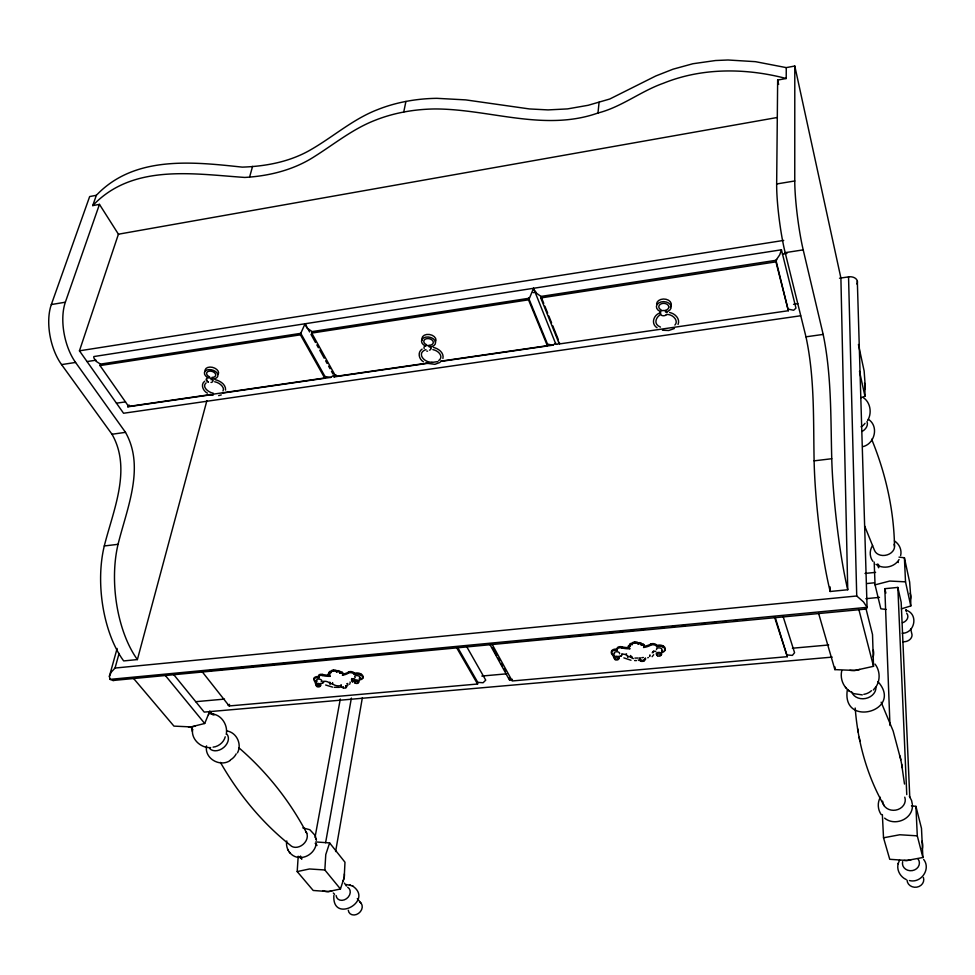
<?xml version="1.0" encoding="UTF-8"?>
<svg xmlns="http://www.w3.org/2000/svg" width="975" height="975" viewBox="0 0 975 975"><rect width="100%" height="100%" fill="white"/><g stroke="black" fill="none" stroke-linecap="round" stroke-linejoin="round"><path stroke-width="1.46" d="M786.264 67.616L786.216 78.5L777.66 80.06L776.661 183.97A48.128 5.838 82.6 0 0 785.168 252.659L805.972 336.826C814.747 377.508 813.284 419.469 814.113 460.846A96.915 11.468 83.7 0 0 830.2 591.484L847.738 589.753A97.183 10.591 83.7 0 1 831.748 458.725C830.639 417.251 831.626 375.241 823.168 334.413L803.205 249.868A48.263 5.399 82.7 0 1 794.759 180.972L794.796 66.032L786.264 67.616L755.442 61.669L728.033 59.999L715.54 60.523L692.884 63.741L673.079 69.176L655.785 75.977L609.753 99.023L588.157 105.288L567.487 108.907L548.06 109.907L529.449 108.944L465.733 99.889L436.873 98.329A145.385 108.335 11.4 0 0 405.917 101.437A145.385 108.322 11.4 0 0 377.508 109.663C353.121 119.048 333.401 136.683 311.001 149.602C290.221 161.765 266.041 166.347 242.239 167.127C192.623 161.813 134.379 155.208 96.354 195.305L92.735 205.615L99.462 204.372L118.572 234.439M559.297 343.956L559.467 342.444L557.456 344.297L555.908 344.297L533.544 288.283L535.592 292.537L540.954 296.424L540.759 297.948L559.297 343.956L788.361 310.72L775.966 260.313L779.744 254.816L781.438 249.795L93.832 356.558L93.819 357.801L95.977 361.237L100.474 364.114L300.775 333.34L305.077 323.761L307.442 328.027M491.851 643.793L512.216 680.964L787.337 656.675L774.954 616.627M882.363 814.588L883.521 837.793L889.736 859.292L906.835 860.486L922.886 857.5L921.485 828.348L915.927 806.362L911.467 805.838M788.361 310.72L775.954 261.861L776.661 259.496M915.927 806.362L917.292 835.843L922.886 857.5M298.204 856.221L297.192 871.577L313.194 890.467L328.319 891.577L340.446 888.993L324.846 869.98L325.772 854.551L329.623 842.924L315.681 841.925M901.4 608.851L910.784 605.95L910.711 596.286L909.638 582.051L904.398 557.761L899.023 557.127M904.398 557.761L905.519 581.843L910.784 605.95M305.077 323.761L306.82 327.88L312.085 331.597L528.706 298.313L529.498 298.131L533.544 288.283M211.234 379.86L211.136 379.117M818.586 613.287L834.88 669.618L854.819 670.447L873.527 666.315L872.515 634.542L866.19 609.485M192.392 731.518L191.478 727.728L192.697 729.751L191.648 728.264M509.145 678.052L509.901 680.367L512.411 679.307M874.185 562.051L875.05 584.854L880.827 608.79L886.153 609.472M663.268 645.986A6.179 3.449 3.5 0 1 665.06 649.033L664.987 650.203A6.179 3.449 3.5 0 0 663.207 647.132L663.268 645.986A4.863 2.706 3.5 0 0 656.748 645.572A3.571 1.987 3.6 0 0 654.359 643.78A3.571 1.987 3.6 0 0 650.618 644.134A17.294 9.726 3.9 0 1 644.268 646.279M661.879 652.433A5.46 3.035 3.5 0 0 664.743 650.788L665.047 649.07M860.791 397.8L864.947 396.216L864.971 382.639L864.142 371.012L858.427 344.48M656.76 645.572L656.699 646.705A4.863 2.706 3.5 0 1 663.207 647.132M286.784 840.95C285.309 848.018 289.916 855.648 297.058 857.208M630.362 645.243A1.572 0.877 4.1 0 0 628.582 645.743L628.497 646.864A1.572 0.877 4.1 0 1 630.289 646.376L630.362 645.243A1.901 1.06 4.1 0 1 629.923 643.866A1.901 1.06 4.1 0 1 632.214 643.5A2.498 1.402 4 0 1 634.786 642.098A2.474 1.389 4 0 1 638.308 642.939A1.901 1.06 3.9 0 1 640.721 642.866A1.901 1.06 3.9 0 1 641.453 644.207A1.56 0.865 3.9 0 1 643.524 644.353L643.451 645.487A2.547 1.426 3.9 0 1 643.537 647.51A17.306 9.726 3.9 0 0 650.569 645.279L650.63 644.146M640.868 661.135L640.612 659.258L640.868 661.135A1.365 0.756 3.9 0 0 642.635 661.306A1.341 0.743 3.9 0 0 644.097 660.843L643.768 660.099A1.377 0.756 3.8 0 0 645.438 659.258L645.511 658.125M642.635 661.306L642.696 660.185M644.097 660.843L644.17 659.722M643.451 645.487A1.56 0.865 3.9 0 0 641.392 645.34A1.901 1.06 3.9 0 0 640.648 644A1.901 1.06 3.9 0 0 638.235 644.061L638.32 642.939M641.392 645.352L641.465 644.219M630.289 646.376A1.913 1.06 4.1 0 1 629.838 644.999A1.913 1.06 4.1 0 1 632.141 644.633A2.498 1.389 4 0 1 634.713 643.232L634.786 642.098M834.88 669.618L835.039 667.01M316.253 843.509C315.254 852.004 306.516 858.792 298.009 857.318M633.397 658.612A5.752 3.193 4 0 1 630.398 656.65L630.472 655.517A5.752 3.193 4 0 0 631.166 656.297M632.141 644.633L632.214 643.5M630.398 656.65L627.705 656.894L627.778 655.761M614.201 655.882A5.472 3.035 4.4 0 1 613.324 655.468L612.605 654.981A6.082 3.376 4.4 0 1 611.666 651.848A4.887 2.718 4.4 0 1 617.297 650.325A3.571 1.987 4.3 0 1 618.016 648.253A3.571 1.987 4.3 0 1 621.745 647.936L621.818 646.803A17.55 9.86 4.2 0 0 629.509 647.644M617.297 650.325L617.382 649.204A3.571 1.987 4.3 0 1 618.101 647.132A3.571 1.987 4.3 0 1 621.818 646.803M612.605 654.981L612.641 653.823M613.324 655.468L613.409 654.347M611.666 651.848L611.752 650.727A4.887 2.718 4.4 0 1 617.382 649.204M225.578 390.085C225.993 384.369 219.972 380.774 215.109 379.641M442.93 358.459C444.222 352.718 438.311 348.441 433.351 347.417M226.237 734.346C228.272 724.9 220.874 713.627 210.746 713.944M640.307 659.624C639.795 662.074 639.71 656.004 640.295 658.673M206.554 745.887C204.153 758.331 219.765 767.41 229.99 760.646M192.514 729.751C191.258 739.55 201.142 748.239 210.649 747.618M323.176 681.135L322.883 682.671M92.735 205.615C132.612 163.434 193.208 173.952 244.749 177.438C269.356 176.024 293.999 169.906 314.827 156.317C334.632 143.812 353.108 128.749 375.18 120.254A146.14 108.176 11.3 0 1 403.735 112.04A146.153 108.188 11.3 0 1 434.862 108.956C489.267 108.944 544.282 132.027 597.98 113.002L599.089 102.253M912.417 805.326C912.978 819.122 894.831 826.678 884.63 818.135M613.763 656.333C613.031 658.686 613.36 652.336 613.775 655.7M898.377 863.07C896.171 869.481 900.059 876.793 906.104 879.499M440.798 361.152L547.353 345.686L547.523 344.175L528.706 298.313L529.254 297.546M900.644 555.555C902.033 549.973 899.267 543.916 894.428 540.942M201.886 671.348L229.174 705.949L477.567 684.023L477.787 682.378L457.299 646.827M547.353 345.686L528.511 299.825L528.706 298.313M878.536 564.537L878.621 567.767L877.732 563.964M841.754 670.715C840.304 676.76 841.986 683.536 846.203 688.106M127.676 406.136L127.749 406.831L213.44 394.412M335.607 851.553L362.371 697.686M359.495 679.843L359.763 677.735L359.495 679.843A5.18 2.742 9.5 0 0 362.737 678.295L362.81 677.747A5.874 3.108 9.5 0 0 360.457 674.895L360.64 673.81A4.619 2.438 9.5 0 0 354.534 673.396A3.388 1.792 9.7 0 0 351.902 671.726A3.388 1.792 9.7 0 0 348.538 672.043A16.453 8.738 10 0 1 342.591 674.115M362.712 678.295L363.017 676.638A5.874 3.108 9.5 0 0 360.64 673.81M847.348 689.812C841.193 728.398 904.118 710.86 877.951 681.622M352.438 681.83L352.633 680.745M360.445 674.895A4.619 2.438 9.5 0 0 354.339 674.493L354.547 673.408M325.601 842.717L351.39 698.051M346.015 687.582L345.735 685.803L346.015 687.582A1.28 0.67 9.7 0 1 344.772 688.009A1.304 0.683 9.7 0 1 343.102 687.838L342.627 687.156A1.316 0.683 9.7 0 1 340.653 686.924M341.847 673.323A1.475 0.78 9.8 0 0 339.922 673.189L340.117 672.104A1.475 0.78 9.8 0 1 342.054 672.238L341.847 673.323A2.425 1.28 9.8 0 1 342.396 675.212A16.453 8.738 10 0 0 348.355 673.14L348.562 672.055M363.005 676.662L362.907 677.211A5.18 2.742 9.5 0 1 361.469 678.49M314.998 837.488L340.299 699.014M343.102 687.838L343.298 686.766M328.368 674.566A1.499 0.792 10 0 1 329.916 674.115A1.816 0.963 10 0 1 329.172 672.835A1.816 0.963 10 0 1 331.22 672.506A2.377 1.255 10 0 1 333.267 671.214A2.352 1.243 10 0 1 336.704 671.994L336.911 670.91A2.352 1.243 10 0 0 333.462 670.118A2.377 1.255 10 0 0 331.415 671.422A1.816 0.963 10 0 0 329.379 671.751A1.816 0.963 10 0 0 330.111 673.03A1.499 0.792 10 0 0 328.575 673.481L328.368 674.566A2.413 1.268 10 0 0 330.318 676.321A16.709 8.848 10.2 0 1 322.384 675.541A3.4 1.779 10.2 0 0 319.02 675.833A3.4 1.779 10.2 0 0 318.837 677.759A4.656 2.438 10.2 0 0 313.999 679.161A5.801 3.035 10.2 0 0 315.534 682.037L316.363 682.512M331.22 672.506L331.415 671.422M324.383 681.781A5.216 2.73 10.2 0 0 324.468 681.245A4.473 2.34 10 0 1 329.964 683.865L330.172 682.793M333.267 671.214L333.474 670.13M329.964 683.865L332.402 683.646L332.597 682.573M322.384 675.541L322.591 674.456A16.709 8.848 10.2 0 0 329.879 675.248M318.837 677.759L319.044 676.674A3.4 1.779 10.2 0 1 319.227 674.749A3.4 1.779 10.2 0 1 322.591 674.456M313.999 679.161L314.206 678.076A4.656 2.438 10.2 0 1 319.044 676.674M315.583 682.061L315.79 680.977L316.57 681.44M403.735 112.04L405.917 101.437M213.939 394.058L324.687 377.995L325.004 376.521L300.775 333.34L301.214 332.621M621.648 655.505L621.758 653.896M229.174 705.949L229.527 704.364L228.345 705.352L227.723 704.523M427.294 363.102L335.741 376.387L311.744 333.084L312.085 331.597M324.687 377.995L300.434 334.827L300.775 333.34M678.052 324.456C680.44 318.801 674.871 313.414 669.593 312.524M333.877 895.355C331.829 924.532 375.241 900.534 352.012 885.617M96.354 195.305L89.663 196.548L51.334 304.541A42.51 21.45 77.9 0 0 61.571 364.601L112.003 434.253C131.978 469.17 113.173 510.413 104.288 545.963A86.068 42.644 83.6 0 0 123.667 660.928L137.39 659.575L206.895 400.64M857.33 281.166L867.068 607.34L866.483 609.009L112.99 680.489L110.029 679.368L109.383 676.321L117.122 648.46M249.661 176.841L252.562 166.396M109.383 676.321L111.211 672.177L115.05 668.046L119.084 653.421M137.39 659.575A86.287 42.108 83.6 0 1 118.06 544.318C126.799 508.633 145.287 467.378 125.507 432.352L75.575 362.444A42.608 21.194 78.1 0 1 65.349 302.213L99.462 204.372M353.048 680.038L352.67 680.684A4.485 2.364 9.5 0 1 352.328 680.428M210.941 394.497L128.627 406.441L129.066 405.003L127.883 406.758M128.627 406.441L100.011 365.576L100.474 364.114M555.726 343.066L553.02 345.15L440.542 361.469M639.978 657.954L639.88 659.551M800.658 315.766L123.569 413.254L79.45 350.817L118.414 234.207L776.856 117.561M237.486 752.858C242.202 744.157 236.535 732.201 226.578 730.897M341.287 686.778L340.628 686.168L341.299 685.12M898.085 863.765L899.608 860.108M340.446 888.993L344.224 877.402L344.979 862.229L329.623 842.924M880.376 797.257C877.22 802.62 877.695 809.567 881.229 814.637M222.983 390.926C225.103 387.611 219.668 382.541 214.683 381.773M867.628 420.493C872.101 413.315 870.578 402.468 863.362 397.654M876.306 686.351C880.535 679.538 879.889 670.386 875.038 664.072M133.051 677.832L173.952 726.119L191.039 726.911L204.701 723.487L209.857 711.019A17.343 12.468 -38.2 0 1 208.443 714.821M653.689 654.725L652.129 656.687M872.576 545.513C869.395 550.205 869.395 556.786 872.893 561.32M899.072 559.528C894.538 567.292 883.216 569.571 875.952 564.318M660.538 312.841L660.575 313.962M674.895 325.065C679.027 321.031 672.933 313.852 666.327 314.474M336.058 374.912L334.059 376.911L333.706 375.326L330.683 377.398L222.458 393.096M340.945 684.938L340.665 686.473M873.32 689.995L875.782 687.009M653.457 651.007L653.36 652.616M206.127 382.858C201.593 386.551 207.907 392.291 213.342 393.254M207.029 379.897L207.188 381.432M422.102 349.123C417.288 352.182 418.872 359.275 423.418 361.749M204.665 381.237C200.18 384.589 203.202 391.133 207.431 393.157M438.713 360.579C443.869 356.972 438.957 350.683 432.863 349.623M351.756 678.527L351.475 680.075M425.965 349.635C416.337 352.816 423.65 362.627 431.986 362.237M440.042 362.395L434.887 364.333L425.977 363.139M660.66 312.78C653.872 314.206 650.398 323.639 657.04 327.771M674.371 328.502L668.765 330.501L662.439 330.232M862.997 446.611C874.88 443.698 879.072 426.136 868.347 419.311M208.187 381.749L207.602 381.749A3.473 2.206 16 0 0 208.418 382.102M221.276 394.924L218.644 395.631M346.661 683.877L347.783 683.463M875.05 584.854L889.724 581.051L905.519 581.843M297.192 871.577L309.477 868.969L324.846 869.98M883.521 837.793L899.791 834.758L917.292 835.843M597.98 113.002C621.404 107.104 640.709 91.236 663.378 83.253C702.28 67.47 746.033 67.982 786.216 78.5M902.216 633.263C914.989 633.348 918.718 613.702 905.97 610.179M51.334 304.541L65.349 302.213M776.661 183.97L794.759 180.972M79.45 350.817L783.717 240.411M61.571 364.601L75.575 362.444M785.168 252.659L803.205 249.868M87.055 361.567L96.086 360.177M533.215 292.622L536.177 292.159M782.401 254.109L786.947 253.415M775.966 260.313L540.954 296.424L543.758 303.396M100.011 365.576L300.434 334.827M311.744 333.084L528.511 299.825M540.759 297.948L775.954 261.861M839.512 278.228L848.543 276.876A7.727 5.497 -4.7 0 1 855.745 278.606A7.727 5.497 -4.7 0 1 856.879 284.017M116.464 403.187L125.507 401.871M793.54 304.322L797.842 303.688M431.791 362.456L437.799 361.579M334.059 376.911L428.549 363.212M112.003 434.253L125.507 432.352M805.972 336.826L823.168 334.413M641.757 657.723L643.39 657.491M112.99 680.489L115.099 680.221M104.288 545.963L118.06 544.318M814.113 460.846L831.748 458.725M865.008 573.434L875.599 572.362M866.86 583.538L874.441 582.782M889.968 725.485L884.825 588.693L897.841 587.413L901.168 602.197L909.785 797.477M115.05 668.046L856.733 595.993L863.509 601.928L867.068 607.34L110.029 679.368M865.873 598.687L879.487 597.37M209.454 670.629L212.489 670.337M220.058 669.618L223.08 669.325M230.661 668.606L233.683 668.326M239.74 667.753L244.286 667.314M250.343 666.742L253.378 666.449M260.947 665.73L263.969 665.45M271.55 664.731L274.572 664.438M280.629 663.865L285.175 663.427M301.836 661.842L304.87 661.562M312.439 660.843L315.461 660.55M321.518 659.977L326.064 659.551M342.725 657.967L345.759 657.674M353.328 656.955L356.35 656.662M363.931 655.943L366.953 655.663M374.522 654.944L377.557 654.652M394.217 653.067L397.239 652.787M404.82 652.068L407.842 651.775M415.423 651.056L418.446 650.764M435.106 649.192L438.128 648.899M445.709 648.18L448.732 647.888M506.963 642.354L509.986 642.074M517.542 641.355L520.565 641.062M528.121 640.343L531.143 640.063M538.7 639.344L541.722 639.052M547.767 638.479L550.79 638.198M568.937 636.468L571.959 636.188M579.516 635.468L582.538 635.176M590.094 634.457L593.117 634.177M609.741 632.592L612.763 632.312M620.319 631.593L623.342 631.3M630.898 630.581L633.921 630.301M641.477 629.582L644.499 629.289M661.123 627.717L664.146 627.425M671.714 626.706L674.737 626.425M682.293 625.706L685.315 625.414M701.939 623.842L704.962 623.549M712.518 622.83L715.54 622.538M723.097 621.831L726.119 621.538M733.675 620.819L736.698 620.539M742.743 619.954L745.765 619.673M195.731 701.683L224.506 699.099M481.821 676.053L506.72 673.822M792.37 648.229L828.713 644.975M832.199 657.113L204.214 712.103L173.184 673.944M330.683 377.398L325.004 376.521M553.02 345.15L547.523 344.175M346.04 884.496L352.865 885.946M638.308 658.04L634.908 658.088M339.385 687.375L334.23 687.302M865.312 609.034L866.483 609.009M634.591 660.562L636.456 660.587M862.314 694.895L854.051 693.7M302.835 827.885L309.843 829.725L314.815 835.088M909.419 880.547C921.119 883.594 931.235 868.932 923.63 859.389M426.77 351.085L427.55 351.195M213.062 714.041L211.551 713.785L214.342 714.724L211.173 713.322L213.123 714.809L210.442 712.384M332.56 687.107L325.662 685.011M630.996 660.246L623.866 657.881M477.787 682.378L483.088 682.744L485.733 680.136L466.586 646.462M210.039 394.473L212.916 395.362M787.337 654.968L792.382 655.395L794.576 652.702L783.144 616.627M349.513 884.666L350.269 884.959M788.373 309.173L793.65 310.257L795.966 308.149L781.438 249.795M316.266 844.789C313.84 842.863 319.91 848.433 315.169 843.277M853.357 693.408L849.042 690.922L845.435 687.351M660.465 327.088C652.372 323.883 656.662 316.327 660.867 314.486M333.292 893.003L334.596 894.282M238.875 747.788C266.602 771.688 289.782 800.828 306.772 833.259M848.372 690.251L849.042 690.922M299.873 856.745L301.823 859.146L300.483 856.038M346.393 886.031L344.407 883.106M164.787 674.81L204.701 723.487M357.301 898.56L360.921 903.021M289.222 851.943L289.831 852.906M287.576 849.274L288.161 850.212M456.312 647.168L477.567 684.023M220.423 762.389C238.4 793.869 261.751 822.461 290.16 845.093A10.298 7.995 -40.5 0 0 303.249 844.277A10.298 7.995 -40.5 0 0 305.638 831.492M308.015 329.05L309.636 331.963M310.952 334.34L315.473 342.481M316.826 344.918L318.386 347.734M319.763 350.208L324.224 358.252M325.626 360.787L327.137 363.504M328.599 366.125L330.062 368.757M331.5 371.365L332.975 374.01M492.375 647.546L496.75 655.505M498.213 658.162L499.663 660.806M501.126 663.463L502.576 666.12M504.038 668.765L505.501 671.422M489.45 643.634L509.413 679.941M884.301 805.947C867.128 776.137 857.768 742.231 855.197 708.021M909.322 796.148L911.588 800.524L912.344 804.326M898.28 562.526L897.926 561.661M881.156 702.195L893.124 730.921L900.803 759.793M645.011 658.271L645.438 659.246M871.626 439.201C885.605 473.107 893.856 509.584 894.526 546.317M544.879 306.187L547.682 313.158M548.803 315.949L551.606 322.92M552.727 325.711L558.346 339.653M864.715 526.159L874.551 550.485A10.286 7.971 -11.8 0 0 887.262 554.872A10.286 7.971 -11.8 0 0 894.087 544.269M774.491 616.943L787.337 656.675M858.853 609.46L873.527 666.315M621.173 656.297L621.124 655.663A5.472 3.035 4.4 0 1 618.394 656.443M316.168 839.182L316.412 840.158L315.376 836.038M884.825 588.693L885.861 593.105M906.275 611.544L905.982 609.668M777.66 80.06L778.647 84.423M910.747 629.058L911.686 633.275A7.617 6.143 -10 0 1 910.004 639.417A7.617 6.143 -10 0 1 902.74 641.672M794.796 66.032L840.901 278.021L847.738 589.753M859.499 371.268L864.947 396.216M901.643 764.242L904.495 784.034M900.047 755.942L902.387 767.971M857.61 728.654L858.256 732.262M859.194 737.258L859.877 741.037M897.841 587.413L906.762 794.613M848.543 276.876L856.733 595.993M830.139 586.926L830.2 591.484M661.16 309.904A5.009 3.571 2.4 0 1 660.355 304.249A5.009 3.571 2.4 0 1 668.192 305.309A5.009 3.571 2.4 0 1 664.938 310.416M659.929 311.317A7.386 5.265 2.4 0 1 658.722 302.969A7.386 5.265 2.4 0 1 670.288 304.541A7.386 5.265 2.4 0 1 665.486 312.061M656.589 303.993A7.373 5.265 2.4 0 1 666.059 299.276A7.373 5.265 2.4 0 1 670.215 307.186M666.547 314.572A3.705 2.633 2.4 0 1 661.452 315.327M659.795 313.658A3.705 2.633 2.4 0 1 662.537 310.55A3.705 2.633 2.4 0 1 666.997 312.597M426.502 344.711A4.814 3.291 10.7 0 1 425.197 339.215A4.814 3.291 10.7 0 1 432.876 340.957A4.814 3.291 10.7 0 1 428.915 345.26M425.527 346.028A7.093 4.851 10.7 0 1 423.613 337.923A7.093 4.851 10.7 0 1 434.935 340.494A7.093 4.851 10.7 0 1 429.097 346.844M422.37 340.336A7.081 4.863 10.7 0 1 429.353 334.474A7.081 4.863 10.7 0 1 435.313 342.091M430.962 348.77A3.559 2.425 10.6 0 1 429.5 350.183M424.186 348.465A3.559 2.425 10.6 0 1 426.77 345.503A3.559 2.425 10.6 0 1 431.011 348.136M209.613 376.874A4.704 2.998 16.1 0 1 207.626 371.707A4.704 2.998 16.1 0 1 215.122 373.364A4.704 2.998 16.1 0 1 211.977 377.398M207.309 377.325A6.935 4.424 16.1 0 1 206.773 370.061A6.935 4.424 16.1 0 1 217.291 373.327A6.935 4.424 16.1 0 1 212.367 378.897M205.177 371.451A6.935 4.424 16.2 0 1 212.392 367.319A6.935 4.424 16.2 0 1 218.193 374.339M212.952 380.92A3.473 2.206 16 0 1 211.014 382.456M206.493 380.628A3.473 2.206 16 0 1 208.516 377.849A3.473 2.206 16 0 1 212.903 380.323M657.54 655.163A2.742 1.523 3.5 0 1 656.918 652.823A2.742 1.523 3.5 0 1 661.111 653.067A2.742 1.523 3.5 0 1 660.27 655.322M656.565 649.63A2.742 1.523 3.5 0 1 659.648 647.888A2.742 1.523 3.5 0 1 661.55 650.276M615.895 659.173A2.718 1.499 4.4 0 1 614.274 656.87A2.718 1.499 4.4 0 1 618.552 656.809A2.718 1.499 4.4 0 1 617.955 659.149M614.591 653.872A2.718 1.511 4.4 0 1 616.614 651.727A2.718 1.511 4.4 0 1 619.552 653.786M634.713 643.232A2.474 1.377 4 0 1 638.235 644.073M640.538 660.392A1.389 0.768 3.9 0 1 638.272 659.892M632.19 656.979A5.752 3.193 4 0 1 631.642 656.65M626.169 653.762A4.692 2.596 4.3 0 1 626.632 654.042M611.825 652.933A6.082 3.376 4.4 0 1 611.752 650.727M629.338 647.303A2.535 1.414 4.1 0 1 628.582 645.743M643.524 644.353A2.547 1.426 3.9 0 1 644 646.108M664.804 649.655A5.46 3.035 3.5 0 1 664.353 650.191M645.413 658.637A1.377 0.756 3.8 0 1 644.963 658.917M655.797 651.605A5.46 3.035 3.5 0 1 655.09 651.105A4.729 2.62 3.6 0 0 653.043 651.885M652.226 652.836A4.729 2.62 3.6 0 1 652.689 652.178M649.801 656.126A5.728 3.169 3.8 0 1 649.569 656.516M648.338 657.516A5.728 3.169 3.8 0 1 647.766 657.772M649.911 654.871A5.728 3.169 3.8 0 1 649.947 655.724M627.705 656.894A4.704 2.596 4.3 0 0 622.452 654.079A5.472 3.035 4.4 0 1 622.221 654.652M650.544 645.267A3.571 1.987 3.6 0 1 654.286 644.914A3.571 1.987 3.6 0 1 656.675 646.705M628.497 646.864A2.535 1.414 4.1 0 0 630.13 648.753A17.55 9.86 4.2 0 1 621.745 647.936M355.497 682.488A2.608 1.377 9.5 0 1 354.51 680.233A2.608 1.377 9.5 0 1 358.605 680.757A2.608 1.377 9.5 0 1 357.472 682.744M355.229 677.552A2.608 1.377 9.5 0 1 355.595 675.736A2.608 1.377 9.5 0 1 359.08 676.187A2.608 1.377 9.5 0 1 359.312 678.088M316.314 685.364A2.596 1.353 10.2 0 1 317.582 683.39A2.596 1.353 10.2 0 1 320.909 685.193A2.596 1.353 10.2 0 1 317.375 685.937M317.155 681.037A2.584 1.353 10.2 0 1 317.46 679.234A2.584 1.353 10.2 0 1 320.921 679.672A2.584 1.353 10.2 0 1 321.214 681.562M336.899 670.898A1.804 0.951 9.9 0 1 339.117 670.849A1.804 0.951 9.9 0 1 340.104 672.104M336.692 671.994A1.804 0.951 9.9 0 1 338.922 671.933A1.804 0.951 9.9 0 1 339.897 673.189M329.806 682.122A4.473 2.34 10 0 1 330.025 682.451M315.388 680.684A5.789 3.035 10.2 0 1 314.791 680.123M314.377 679.538A5.789 3.035 10.2 0 1 314.206 678.076M328.965 674.505A2.413 1.268 10 0 1 328.575 673.481M342.042 672.238A2.425 1.28 9.8 0 1 342.761 673.993M346.21 686.497A1.28 0.67 9.7 0 1 345.589 686.924M354.656 679.027A5.18 2.742 9.5 0 1 353.888 678.563A4.485 2.364 9.5 0 0 352.511 679.039M352.45 681.83A4.485 2.364 9.5 0 1 351.89 681.172M339.788 685.778A5.472 2.864 9.8 0 1 332.402 683.646M349.842 683.914A5.448 2.852 9.7 0 1 349.538 684.231M348.16 684.925A5.448 2.852 9.7 0 1 347.575 685.072M350.001 682.049A5.448 2.852 9.7 0 1 350.22 682.841M346.881 686.108A1.304 0.683 9.7 0 1 345.54 686.888M322.969 683.048A5.216 2.73 10.2 0 1 320.288 683.463M348.343 673.14A3.388 1.792 9.6 0 1 351.707 672.823A3.388 1.792 9.6 0 1 354.327 674.493M865.032 423.284A11.225 8.19 -13.7 0 1 861.047 426.831M866.97 421.505A11.188 8.178 -13.6 0 1 862.095 431.462M906.713 613.251A7.727 6.179 -10.4 0 1 902.46 622.781M910.065 593.251A14.978 11.883 -10.8 0 1 910.358 599.43M864.447 383.053A17.318 12.431 -14.1 0 1 864.654 389.573M923.386 877.451A8.361 7.471 -4.2 0 1 916.841 887.152A8.361 7.471 -4.2 0 1 907.067 880.218M904.763 797.16A11.347 9.835 -8.1 0 1 895.793 810.103A11.347 9.835 -8.1 0 1 882.619 801.121M918.084 859.012A8.495 7.532 -5.1 0 1 912.356 870.602A8.495 7.532 -5.1 0 1 902.655 861.656M921.972 841.218A16.477 14.527 -6 0 1 922.338 848.762M911.101 859.755A16.477 14.527 -6 0 1 903.959 860.413M875.977 687.326A12.456 10.298 -11.6 0 1 865.507 698.502A12.456 10.298 -11.6 0 1 851.723 691.994M873.271 650.093A19.317 15.734 -12.3 0 1 873.125 657.004M859.804 669.472A19.317 15.734 -12.3 0 1 849.822 670.325M871.443 690.69A12.492 10.311 -11.7 0 1 863.789 694.334M359.665 902.009A7.629 6.167 -42.3 0 1 358.568 913.368A7.629 6.167 -42.3 0 1 348.282 910.236M347.673 887.25A7.739 6.203 -41.9 0 1 346.515 898.694A7.739 6.203 -41.9 0 1 336.119 895.562M344.346 873.978A15.003 11.919 -41.5 0 1 343.176 880.9M331.927 890.931A15.003 11.919 -41.5 0 1 322.798 890.626M226.797 734.041A11.212 8.202 -38.6 0 1 223.775 747.435A11.212 8.202 -38.6 0 1 209.735 748.556M195.134 726.082A17.343 12.468 -38.2 0 1 188.431 726.923M225.225 736.795A11.249 8.214 -38.6 0 1 213.086 747.13M236.194 753.846A11.103 8.19 -38.8 0 1 230.332 759.964M662.135 650.861C662.208 655.237 662.988 648.972 662.135 650.861M315.364 682.744C315.717 686.705 316.643 679.636 315.364 682.744M657.443 655.761A2.011 1.121 3.5 0 0 660.831 655.456A2.011 1.121 3.5 0 0 658.442 653.957A2.011 1.121 3.5 0 0 657.443 655.761M615.115 659.588A1.999 1.097 4.4 0 0 618.455 659.295A1.999 1.097 4.4 0 0 616.029 657.796A1.999 1.097 4.4 0 0 615.115 659.588M355.156 683.085A1.913 0.999 9.5 0 0 358.215 682.805A1.913 0.999 9.5 0 0 355.643 681.403A1.913 0.999 9.5 0 0 355.156 683.085M316.997 686.534A1.901 0.987 10.2 0 0 320.007 686.254A1.901 0.987 10.2 0 0 317.423 684.864A1.901 0.987 10.2 0 0 316.997 686.534"/></g></svg>
